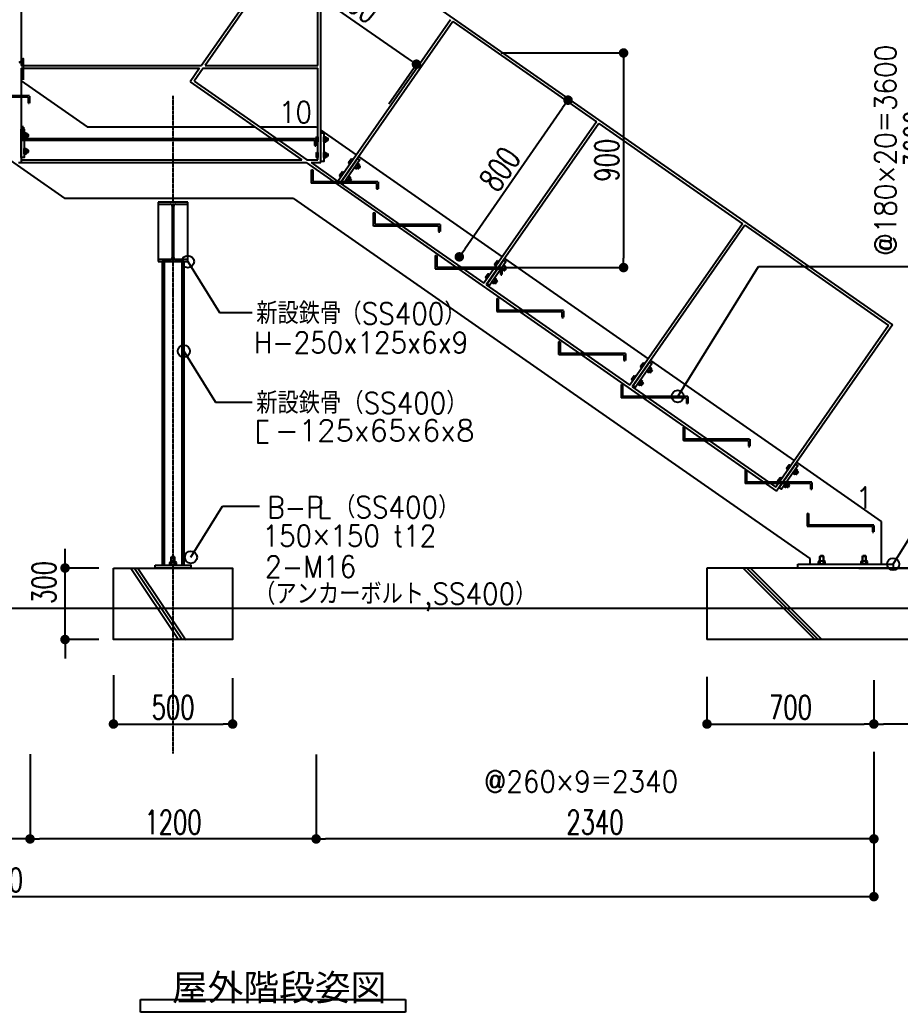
# Model space of a CAD drawing. Header units: millimetres. Extents: x 2110 to 66453, y 435 to 14260.
# Drawn here: x 7761 to 11454, y 1469 to 5631 of the extents above; entities that cross this region are included whole.
import ezdxf
from ezdxf.enums import TextEntityAlignment as Align

# ---------------------------------------------------------------- set-up
doc = ezdxf.new("R2010")
doc.units = ezdxf.units.MM
doc.header["$LTSCALE"] = 0.2
doc.header["$PDMODE"] = 1
doc.linetypes.add('CENTER', pattern=[50.8, 31.75, -6.35, 6.35, -6.35])
doc.linetypes.add('HIDDEN', pattern=[0.375, 0.25, -0.125])
doc.layers.get('Defpoints').update_dxf_attribs({"color": 40})
for name, color, linetype in [('1_文字', 3, 'Continuous'), ('20_鋼材', 2, 'Continuous'), ('20_鋼材_手すり', 2, 'Continuous'), ('92 設備記述', 3, 'Continuous'), ('_0-2_0-B', 7, 'Continuous'), ('_1-4_0-2', 7, 'Continuous'), ('A_寸法', 9, 'Continuous'), ('A_躯体', 7, 'Continuous')]:
    doc.layers.add(name, color=color, linetype=linetype)
doc.layers.add('A_通芯', color=8, linetype='Continuous', plot=False)
doc.styles.add('Dim', font='simplex.shx', dxfattribs={"width": 0.7, "bigfont": 'extfont2.shx'})
doc.styles.add('HGP_____E', font='HGRGE.TTC', dxfattribs={"bigfont": 'HGPｺﾞｼｯｸE'})
doc.styles.add('Standard-A', font='romans.shx', dxfattribs={"bigfont": 'extfont2.shx'})
doc.dimstyles.new('1-200', dxfattribs={"dimscale": 200, "dimtxt": 3, "dimasz": 1, "dimexe": 1, "dimexo": 1, "dimgap": 1, "dimtad": 1, "dimdec": 0, "dimtxsty": 'Dim', "dimblk": 'DOT', "dimcen": 2.5, "dimadec": 0, "dimazin": 0, "dimtfac": 1, "dimtdec": 0, "dimtix": 1, "dimtmove": 2, "dimatfit": 3, "dimldrblk": '引出線', "dimfxl": 1, "dimlwd": -1, "dimlwe": -1, "dimarcsym": 0})

# ---------------------------------------------------------------- blocks, each defined once
blk = doc.blocks.new('_Dot')
at = {"color": 0, "linetype": 'ByBlock', "lineweight": -2}
blk.add_line((-0.5, 0), (-1, 0), dxfattribs=at)
at = {"color": 0, "linetype": 'ByBlock', "const_width": 0.5}
blk.add_lwpolyline([(-0.25, 0, 1), (0.25, 0, 1)], format="xyb", close=True, dxfattribs=at)
blk = doc.blocks.new('*D2')
at = {"layer": 'A_寸法', "color": 0, "transparency": 16777216}
for p, q in [((11280.5, 6932.1), (11589.5, 6932.1)), ((11589.5, 6892.1), (11589.5, 3372.1)), ((11280.5, 3332.1), (11589.5, 3332.1))]:
    blk.add_line(p, q, dxfattribs=at)
at = {"layer": 'Defpoints', "color": 0, "transparency": 16777216}
for p in [(11280.5, 6932.1), (11280.5, 3332.1), (11589.5, 3332.1)]:
    blk.add_point(p, dxfattribs=at)
at = {"layer": 'A_寸法', "color": 0, "transparency": 16777216, "xscale": 40, "yscale": 40, "zscale": 40}
for p, rotation in [((11589.5, 6932.1), 90), ((11589.5, 3332.1), 270)]:
    blk.add_blockref('_Dot', p, dxfattribs=dict(at, rotation=rotation))
at = {"layer": 'A_寸法', "color": 0, "transparency": 16777216, "insert": (11519.5, 5132.1), "char_height": 100, "attachment_point": 5, "rotation": 90, "style": 'Dim'}
blk.add_mtext('3600', dxfattribs=at)
blk = doc.blocks.new('引出線')
at = {"color": 0, "linetype": 'ByBlock'}
for points in [[(0, 0), (-1.96, -0.4)], [(-1, 0), (0, 0)]]:
    blk.add_lwpolyline(points, dxfattribs=at)
blk = doc.blocks.new('*D4')
at = {"layer": 'A_寸法', "color": 0, "transparency": 16777216}
for p, q in [((7803.4, 2539.4), (7803.4, 2195.9)), ((9003.4, 2550.2), (9003.4, 2195.9)), ((8963.4, 2195.9), (7843.4, 2195.9))]:
    blk.add_line(p, q, dxfattribs=at)
at = {"layer": 'Defpoints', "color": 0, "transparency": 16777216}
for p in [(7803.4, 2539.4), (9003.4, 2550.2), (7803.4, 2195.9)]:
    blk.add_point(p, dxfattribs=at)
at = {"layer": 'A_寸法', "color": 0, "transparency": 16777216, "xscale": 40, "yscale": 40, "zscale": 40, "rotation": 180}
blk.add_blockref('_Dot', (7803.4, 2195.9), dxfattribs=at)
at = {"layer": 'A_寸法', "color": 0, "transparency": 16777216, "xscale": 40, "yscale": 40, "zscale": 40}
blk.add_blockref('_Dot', (9003.4, 2195.9), dxfattribs=at)
at = {"layer": 'A_寸法', "color": 0, "transparency": 16777216, "insert": (8403.4, 2265.9), "char_height": 100, "attachment_point": 5, "style": 'Dim'}
blk.add_mtext('1200', dxfattribs=at)
blk = doc.blocks.new('*D5')
at = {"layer": 'A_寸法', "color": 0, "transparency": 16777216}
for p, q in [((5463.2, 2550.8), (5463.2, 2195.9)), ((7803.2, 2550.8), (7803.2, 2195.9)), ((7763.2, 2195.9), (5503.2, 2195.9))]:
    blk.add_line(p, q, dxfattribs=at)
at = {"layer": 'Defpoints', "color": 0, "transparency": 16777216}
for p in [(5463.2, 2550.8), (7803.2, 2550.8), (5463.2, 2195.9)]:
    blk.add_point(p, dxfattribs=at)
at = {"layer": 'A_寸法', "color": 0, "transparency": 16777216, "xscale": 40, "yscale": 40, "zscale": 40, "rotation": 180}
blk.add_blockref('_Dot', (5463.2, 2195.9), dxfattribs=at)
at = {"layer": 'A_寸法', "color": 0, "transparency": 16777216, "xscale": 40, "yscale": 40, "zscale": 40}
blk.add_blockref('_Dot', (7803.2, 2195.9), dxfattribs=at)
at = {"layer": 'A_寸法', "color": 0, "transparency": 16777216, "insert": (6633.2, 2265.9), "char_height": 100, "attachment_point": 5, "style": 'Dim'}
blk.add_mtext('2340', dxfattribs=at)
blk = doc.blocks.new('*D6')
at = {"layer": 'A_寸法', "color": 0, "transparency": 16777216}
for p, q in [((9003.4, 2548.1), (9003.4, 2195.9)), ((11343.4, 2561.6), (11343.4, 2195.9)), ((11303.4, 2195.9), (9043.4, 2195.9))]:
    blk.add_line(p, q, dxfattribs=at)
at = {"layer": 'Defpoints', "color": 0, "transparency": 16777216}
for p in [(9003.4, 2548.1), (11343.4, 2561.6), (9003.4, 2195.9)]:
    blk.add_point(p, dxfattribs=at)
at = {"layer": 'A_寸法', "color": 0, "transparency": 16777216, "xscale": 40, "yscale": 40, "zscale": 40, "rotation": 180}
blk.add_blockref('_Dot', (9003.4, 2195.9), dxfattribs=at)
at = {"layer": 'A_寸法', "color": 0, "transparency": 16777216, "xscale": 40, "yscale": 40, "zscale": 40}
blk.add_blockref('_Dot', (11343.4, 2195.9), dxfattribs=at)
at = {"layer": 'A_寸法', "color": 0, "transparency": 16777216, "insert": (10173.4, 2265.9), "char_height": 100, "attachment_point": 5, "style": 'Dim'}
blk.add_mtext('2340', dxfattribs=at)
blk = doc.blocks.new('*D14')
at = {"layer": 'A_寸法', "color": 0, "transparency": 16777216}
blk.add_line((10037.5, 5261.3), (9626.9, 4669.9), dxfattribs=at)
at = {"layer": 'Defpoints', "color": 0, "transparency": 16777216}
for p in [(10060.3, 5294.2), (9604.1, 4637), (9604.1, 4637)]:
    blk.add_point(p, dxfattribs=at)
at = {"layer": 'A_寸法', "color": 0, "transparency": 16777216, "xscale": 40, "yscale": 40, "zscale": 40}
for p, rotation in [((10060.3, 5294.2), 55.22588887161631), ((9604.1, 4637), 235.2258888716163)]:
    blk.add_blockref('_Dot', p, dxfattribs=dict(at, rotation=rotation))
at = {"layer": 'A_寸法', "color": 0, "transparency": 16777216, "insert": (9774.7, 5005.5), "char_height": 100, "attachment_point": 5, "rotation": 55.2259, "style": 'Dim'}
blk.add_mtext('800', dxfattribs=at)
blk = doc.blocks.new('*D15')
at = {"layer": 'A_寸法', "color": 0, "transparency": 16777216}
for p, q in [((9779.6, 5492.1), (10293.2, 5492.1)), ((10293.2, 5452.1), (10293.2, 4632.1)), ((9790.4, 4592.1), (10293.2, 4592.1))]:
    blk.add_line(p, q, dxfattribs=at)
at = {"layer": 'Defpoints', "color": 0, "transparency": 16777216}
for p in [(9779.6, 5492.1), (9790.4, 4592.1), (10293.2, 4592.1)]:
    blk.add_point(p, dxfattribs=at)
at = {"layer": 'A_寸法', "color": 0, "transparency": 16777216, "xscale": 40, "yscale": 40, "zscale": 40}
for p, rotation in [((10293.2, 5492.1), 90), ((10293.2, 4592.1), 270)]:
    blk.add_blockref('_Dot', p, dxfattribs=dict(at, rotation=rotation))
at = {"layer": 'A_寸法', "color": 0, "transparency": 16777216, "insert": (10223.2, 5042.1), "char_height": 100, "attachment_point": 5, "rotation": 90, "style": 'Dim'}
blk.add_mtext('900', dxfattribs=at)
blk = doc.blocks.new('*D28')
at = {"layer": 'A_寸法', "color": 0, "transparency": 16777216}
for p, q in [((3963.2, 2321.2), (3963.2, 1953.8)), ((11343.4, 2321.2), (11343.4, 1953.8)), ((11303.4, 1953.8), (4003.2, 1953.8))]:
    blk.add_line(p, q, dxfattribs=at)
at = {"layer": 'Defpoints', "color": 0, "transparency": 16777216}
for p in [(3963.2, 2321.2), (11343.4, 2321.2), (3963.2, 1953.8)]:
    blk.add_point(p, dxfattribs=at)
at = {"layer": 'A_寸法', "color": 0, "transparency": 16777216, "xscale": 40, "yscale": 40, "zscale": 40, "rotation": 180}
blk.add_blockref('_Dot', (3963.2, 1953.8), dxfattribs=at)
at = {"layer": 'A_寸法', "color": 0, "transparency": 16777216, "xscale": 40, "yscale": 40, "zscale": 40}
blk.add_blockref('_Dot', (11343.4, 1953.8), dxfattribs=at)
at = {"layer": 'A_寸法', "color": 0, "transparency": 16777216, "insert": (7653.3, 2023.8), "char_height": 100, "attachment_point": 5, "style": 'Dim'}
blk.add_mtext('7380', dxfattribs=at)
blk = doc.blocks.new('*D42')
at = {"layer": 'A_寸法', "color": 0, "transparency": 16777216}
for p, q in [((12243.2, 2875.6), (12243.2, 2677.8)), ((11343.2, 2862), (11343.2, 2677.8)), ((12203.2, 2677.8), (11383.2, 2677.8))]:
    blk.add_line(p, q, dxfattribs=at)
at = {"layer": 'Defpoints', "color": 0, "transparency": 16777216}
for p in [(12243.2, 2875.6), (11343.2, 2862), (11343.2, 2677.8)]:
    blk.add_point(p, dxfattribs=at)
at = {"layer": 'A_寸法', "color": 0, "transparency": 16777216, "xscale": 40, "yscale": 40, "zscale": 40, "rotation": 180}
blk.add_blockref('_Dot', (11343.2, 2677.8), dxfattribs=at)
at = {"layer": 'A_寸法', "color": 0, "transparency": 16777216, "xscale": 40, "yscale": 40, "zscale": 40}
blk.add_blockref('_Dot', (12243.2, 2677.8), dxfattribs=at)
at = {"layer": 'A_寸法', "color": 0, "transparency": 16777216, "insert": (11793.2, 2747.8), "char_height": 100, "attachment_point": 5, "style": 'Dim'}
blk.add_mtext('900', dxfattribs=at)
blk = doc.blocks.new('*D44')
at = {"layer": 'A_寸法', "color": 0, "transparency": 16777216}
for p, q in [((10643.2, 2875.6), (10643.2, 2677.8)), ((11343.2, 2862), (11343.2, 2677.8)), ((10683.2, 2677.8), (11303.2, 2677.8))]:
    blk.add_line(p, q, dxfattribs=at)
at = {"layer": 'Defpoints', "color": 0, "transparency": 16777216}
for p in [(10643.2, 2875.6), (11343.2, 2862), (11343.2, 2677.8)]:
    blk.add_point(p, dxfattribs=at)
at = {"layer": 'A_寸法', "color": 0, "transparency": 16777216, "xscale": 40, "yscale": 40, "zscale": 40, "rotation": 180}
blk.add_blockref('_Dot', (10643.2, 2677.8), dxfattribs=at)
at = {"layer": 'A_寸法', "color": 0, "transparency": 16777216, "xscale": 40, "yscale": 40, "zscale": 40}
blk.add_blockref('_Dot', (11343.2, 2677.8), dxfattribs=at)
at = {"layer": 'A_寸法', "color": 0, "transparency": 16777216, "insert": (10993.2, 2747.8), "char_height": 100, "attachment_point": 5, "style": 'Dim'}
blk.add_mtext('700', dxfattribs=at)
blk = doc.blocks.new('*D45')
at = {"layer": 'A_寸法', "color": 0, "transparency": 16777216}
for p, q in [((8733.9, 5678), (8849.3, 5844.2)), ((9391.4, 5467.8), (8882.2, 5821.4)), ((9308.9, 5278.8), (9424.3, 5445))]:
    blk.add_line(p, q, dxfattribs=at)
at = {"layer": 'Defpoints', "color": 0, "transparency": 16777216}
for p in [(8849.3, 5844.2), (8733.9, 5678), (9308.9, 5278.8)]:
    blk.add_point(p, dxfattribs=at)
at = {"layer": 'A_寸法', "color": 0, "transparency": 16777216, "xscale": 40, "yscale": 40, "zscale": 40}
for p, rotation in [((8849.3, 5844.2), 145.2258888716171), ((9424.3, 5445), 325.2258888716171)]:
    blk.add_blockref('_Dot', p, dxfattribs=dict(at, rotation=rotation))
at = {"layer": 'A_寸法', "color": 0, "transparency": 16777216, "insert": (9176.7, 5702.1), "char_height": 100, "attachment_point": 5, "rotation": 325.2259, "style": 'Dim'}
blk.add_mtext('700', dxfattribs=at)
blk = doc.blocks.new('*D49')
at = {"layer": 'A_寸法', "color": 0, "transparency": 16777216}
for p, q in [((8153.2, 2883.3), (8153.2, 2677.8)), ((8653.2, 2869.7), (8653.2, 2677.8)), ((8193.2, 2677.8), (8613.2, 2677.8))]:
    blk.add_line(p, q, dxfattribs=at)
at = {"layer": 'Defpoints', "color": 0, "transparency": 16777216}
for p in [(8153.2, 2883.3), (8653.2, 2869.7), (8653.2, 2677.8)]:
    blk.add_point(p, dxfattribs=at)
at = {"layer": 'A_寸法', "color": 0, "transparency": 16777216, "xscale": 40, "yscale": 40, "zscale": 40, "rotation": 180}
blk.add_blockref('_Dot', (8153.2, 2677.8), dxfattribs=at)
at = {"layer": 'A_寸法', "color": 0, "transparency": 16777216, "xscale": 40, "yscale": 40, "zscale": 40}
blk.add_blockref('_Dot', (8653.2, 2677.8), dxfattribs=at)
at = {"layer": 'A_寸法', "color": 0, "transparency": 16777216, "insert": (8403.2, 2747.8), "char_height": 100, "attachment_point": 5, "style": 'Dim'}
blk.add_mtext('500', dxfattribs=at)
blk = doc.blocks.new('*D50')
at = {"layer": 'A_寸法', "color": 0, "transparency": 16777216}
for p, q in [((7950.1, 3372.1), (7950.1, 3412.1)), ((8091.6, 3332.1), (7950.1, 3332.1)), ((7950.1, 3032.1), (7950.1, 3332.1)), ((8091.6, 3032.1), (7950.1, 3032.1)), ((7950.1, 2992.1), (7950.1, 2952.1))]:
    blk.add_line(p, q, dxfattribs=at)
at = {"layer": 'Defpoints', "color": 0, "transparency": 16777216}
for p in [(7950.1, 3332.1), (8091.6, 3332.1), (8091.6, 3032.1)]:
    blk.add_point(p, dxfattribs=at)
at = {"layer": 'A_寸法', "color": 0, "transparency": 16777216, "xscale": 40, "yscale": 40, "zscale": 40}
for p, rotation in [((7950.1, 3332.1), 270), ((7950.1, 3032.1), 90)]:
    blk.add_blockref('_Dot', p, dxfattribs=dict(at, rotation=rotation))
at = {"layer": 'A_寸法', "color": 0, "transparency": 16777216, "insert": (7861.6, 3271.9), "char_height": 100, "attachment_point": 5, "rotation": 90, "style": 'Dim'}
blk.add_mtext('300', dxfattribs=at)

msp = doc.modelspace()

# ---------------------------------------------------------------- linework, layer by layer
at = {"layer": '1_文字'}
for p, q in [((8465.7, 4617.1), (8598.6, 4403.5)), ((10520.2, 4052.1), (10858.9, 4596.5)), ((10858.9, 4596.5), (12152.9, 4596.5)), ((8598.6, 4403.5), (8735.3, 4403.5)), ((8448.2, 4241.2), (8581.1, 4027.6)), ((11424.2, 3348.1), (11954.4, 4200.3)), ((8581.1, 4027.6), (8735.3, 4027.6)), ((8478.4, 3377.2), (8611.3, 3590.8)), ((8611.3, 3590.8), (8765.5, 3590.8))]:
    msp.add_line(p, q, dxfattribs=at)
at = {"layer": '1_文字', "linetype": 'Continuous'}
for p, q in [((8266.7, 1522.7), (9377.8, 1522.7)), ((8266.7, 1469.5), (8266.7, 1522.7)), ((8266.7, 1522.7), (9377.8, 1522.7)), ((8266.7, 1469.5), (8266.7, 1522.7)), ((9377.8, 1522.7), (9377.8, 1469.5)), ((9377.8, 1522.7), (9377.8, 1469.5)), ((9377.8, 1469.5), (8266.7, 1469.5)), ((9377.8, 1469.5), (8266.7, 1469.5))]:
    msp.add_line(p, q, dxfattribs=at)
at = {"layer": '1_文字'}
msp.add_lwpolyline([(8801.7, 3949.5), (8758.8, 3949.5), (8758.8, 3856.6), (8801.7, 3856.6)], dxfattribs=at)
for centre in [(8465.7, 4617.1), (8448.2, 4241.2), (10520.2, 4052.1), (8478.4, 3377.2), (11424.2, 3348.1)]:
    msp.add_circle(centre, 25.5, dxfattribs=at)
at = {"layer": '20_鋼材'}
for p, q in [((9023.2, 5032.1), (9023.2, 6010.5)), ((7766.5, 5824.1), (7766.5, 5440.1)), ((9011.2, 5440.1), (9011.2, 5824.1)), ((7766.5, 5428.1), (7766.5, 5032.1)), ((9011.2, 5044.1), (9011.2, 5428.1)), ((7778.5, 5135), (7778.5, 5157)), ((7778.5, 5157), (7787.4, 5157)), ((7778.5, 5151.5), (7787.4, 5151.5)), ((7778.5, 5140.5), (7787.4, 5140.5)), ((7778.5, 5135), (7787.4, 5135)), ((7787.4, 5157), (7788.5, 5155)), ((7787.4, 5135), (7788.5, 5137)), ((7788.5, 5137), (7788.5, 5155)), ((7788.5, 5152), (7794, 5152)), ((7788.5, 5151), (7795, 5151)), ((7788.5, 5141), (7795, 5141)), ((7788.5, 5140), (7794, 5140)), ((7794, 5152), (7794, 5140)), ((7794, 5152), (7796, 5150)), ((7794, 5140), (7796, 5142)), ((7796, 5150), (7796, 5142)), ((9003.2, 5139.1), (9004.4, 5141)), ((9003.2, 5139.1), (9003.2, 5121.1)), ((9003.2, 5121.1), (9004.4, 5119.1)), ((9004.4, 5141), (9011.2, 5141)), ((9004.4, 5135.6), (9011.2, 5135.6)), ((9004.4, 5124.6), (9011.2, 5124.6)), ((9004.4, 5119.1), (9011.2, 5119.1)), ((9011.2, 5141), (9011.2, 5119.1)), ((9035.2, 5119.1), (9035.2, 5141)), ((9035.2, 5141), (9044.1, 5141)), ((9035.2, 5135.6), (9044.1, 5135.6)), ((9035.2, 5124.6), (9044.1, 5124.6)), ((9035.2, 5119.1), (9044.1, 5119.1)), ((9044.1, 5141), (9045.2, 5139.1)), ((9044.1, 5119.1), (9045.2, 5121.1)), ((9045.2, 5121.1), (9045.2, 5139.1)), ((9045.2, 5136.1), (9050.7, 5136.1)), ((9045.2, 5135.1), (9051.7, 5135.1)), ((9045.2, 5125.1), (9051.7, 5125.1)), ((9045.2, 5124.1), (9050.7, 5124.1)), ((9050.7, 5136.1), (9050.7, 5124.1)), ((9050.7, 5136.1), (9052.7, 5134.1)), ((9050.7, 5124.1), (9052.7, 5126.1)), ((9052.7, 5134.1), (9052.7, 5126.1)), ((7778.5, 5069.2), (7778.5, 5091.2)), ((7778.5, 5091.2), (7787.4, 5091.2)), ((7778.5, 5085.7), (7787.4, 5085.7)), ((7787.4, 5091.2), (7788.5, 5089.2)), ((7788.5, 5071.2), (7788.5, 5089.2)), ((7788.5, 5086.2), (7794, 5086.2)), ((7788.5, 5085.2), (7795, 5085.2)), ((7794, 5086.2), (7794, 5074.2)), ((7794, 5086.2), (7796, 5084.2)), ((7796, 5084.2), (7796, 5076.2)), ((7778.5, 5074.7), (7787.4, 5074.7)), ((7778.5, 5069.2), (7787.4, 5069.2)), ((7787.4, 5069.2), (7788.5, 5071.2)), ((7788.5, 5075.2), (7795, 5075.2)), ((7788.5, 5074.2), (7794, 5074.2)), ((7794, 5074.2), (7796, 5076.2)), ((9003.2, 5073.3), (9004.4, 5075.2)), ((9003.2, 5073.3), (9003.2, 5055.3)), ((9003.2, 5055.3), (9004.4, 5053.3)), ((9004.4, 5075.2), (9011.2, 5075.2)), ((9004.4, 5069.8), (9011.2, 5069.8)), ((9004.4, 5058.8), (9011.2, 5058.8)), ((9004.4, 5053.3), (9011.2, 5053.3)), ((9011.2, 5075.2), (9011.2, 5053.3)), ((9035.2, 5053.3), (9035.2, 5075.2)), ((9035.2, 5075.2), (9044.1, 5075.2)), ((9035.2, 5069.8), (9044.1, 5069.8)), ((9035.2, 5058.8), (9044.1, 5058.8)), ((9035.2, 5053.3), (9044.1, 5053.3)), ((9044.1, 5075.2), (9045.2, 5073.3)), ((9044.1, 5053.3), (9045.2, 5055.3)), ((9045.2, 5055.3), (9045.2, 5073.3)), ((9045.2, 5070.3), (9050.7, 5070.3)), ((9045.2, 5069.3), (9051.7, 5069.3)), ((9045.2, 5059.3), (9051.7, 5059.3)), ((9045.2, 5058.3), (9050.7, 5058.3)), ((9050.7, 5070.3), (9050.7, 5058.3)), ((9050.7, 5070.3), (9052.7, 5068.3)), ((9050.7, 5058.3), (9052.7, 5060.3)), ((9052.7, 5068.3), (9052.7, 5060.3)), ((9149.8, 5046.8), (9139.5, 5032)), ((9157.5, 5043.8), (9144.9, 5025.8)), ((9148.7, 5043.3), (9154.3, 5039.3)), ((9149.8, 5046.8), (9151.8, 5047.8)), ((9151.8, 5047.8), (9157.5, 5043.8)), ((9139.5, 5032), (9139.3, 5029.8)), ((9139.3, 5029.8), (9144.9, 5025.8)), ((9142.4, 5034.3), (9148.1, 5030.3)), ((9164.6, 5012.1), (9177.2, 5030.1)), ((9164.6, 5012.1), (9171.9, 5007)), ((9167.7, 5016.6), (9175, 5011.5)), ((9171.9, 5007), (9173.9, 5008)), ((9173.9, 5008), (9184.2, 5022.8)), ((9174, 5025.6), (9181.3, 5020.5)), ((9175.6, 5010.5), (9180.1, 5007.3)), ((9176.2, 5011.3), (9181.5, 5007.6)), ((9177.2, 5030.1), (9184.4, 5025)), ((9187, 5017.2), (9180.1, 5007.3)), ((9180.1, 5007.3), (9182.9, 5007.8)), ((9181.9, 5019.5), (9187.3, 5015.8)), ((9182.5, 5020.3), (9187, 5017.2)), ((9187.5, 5014.4), (9182.9, 5007.8)), ((9184.4, 5025), (9184.2, 5022.8)), ((9187, 5017.2), (9187.5, 5014.4)), ((9101.8, 4978.1), (9101.6, 4975.8)), ((9101.6, 4975.8), (9107.3, 4971.9)), ((9112.1, 4992.8), (9101.8, 4978.1)), ((9104.8, 4980.3), (9110.4, 4976.4)), ((9119.8, 4989.9), (9107.3, 4971.9)), ((9111.1, 4989.3), (9116.7, 4985.4)), ((9112.1, 4992.8), (9114.2, 4993.8)), ((9114.2, 4993.8), (9119.8, 4989.9)), ((9126.9, 4958.1), (9139.5, 4976.1)), ((9126.9, 4958.1), (9134.2, 4953.1)), ((9130.1, 4962.6), (9137.4, 4957.6)), ((9134.2, 4953.1), (9136.3, 4954)), ((9136.3, 4954), (9146.6, 4968.8)), ((9136.4, 4971.6), (9143.6, 4966.6)), ((9138, 4956.5), (9142.5, 4953.4)), ((9138.6, 4957.3), (9143.9, 4953.6)), ((9139.5, 4976.1), (9146.8, 4971.1)), ((9149.4, 4963.2), (9142.5, 4953.4)), ((9142.5, 4953.4), (9145.3, 4953.9)), ((9144.3, 4965.5), (9149.6, 4961.8)), ((9144.9, 4966.3), (9149.4, 4963.2)), ((9149.8, 4960.4), (9145.3, 4953.9)), ((9146.8, 4971.1), (9146.6, 4968.8)), ((9149.4, 4963.2), (9149.8, 4960.4)), ((9762.4, 4619.4), (9752.1, 4604.6)), ((9762.4, 4619.4), (9764.5, 4620.3)), ((9764.5, 4620.3), (9770.1, 4616.4)), ((9752.1, 4604.6), (9751.9, 4602.3)), ((9751.9, 4602.3), (9757.5, 4598.4)), ((9755.1, 4606.8), (9760.7, 4602.9)), ((9770.1, 4616.4), (9757.5, 4598.4)), ((9761.3, 4615.8), (9767, 4611.9)), ((9777.2, 4584.7), (9789.8, 4602.7)), ((9777.2, 4584.7), (9784.5, 4579.6)), ((9780.4, 4589.2), (9787.6, 4584.1)), ((9784.5, 4579.6), (9786.6, 4580.6)), ((9786.6, 4598.2), (9793.9, 4593.1)), ((9786.6, 4580.6), (9796.9, 4595.3)), ((9788.3, 4583), (9792.8, 4579.9)), ((9788.8, 4583.9), (9794.2, 4580.1)), ((9789.8, 4602.7), (9797.1, 4597.6)), ((9799.6, 4589.7), (9792.8, 4579.9)), ((9792.8, 4579.9), (9795.6, 4580.4)), ((9794.6, 4592.1), (9799.9, 4588.3)), ((9795.1, 4592.9), (9799.6, 4589.7)), ((9800.1, 4587), (9795.6, 4580.4)), ((9797.1, 4597.6), (9796.9, 4595.3)), ((9799.6, 4589.7), (9800.1, 4587)), ((9714.5, 4550.6), (9714.3, 4548.4)), ((9714.3, 4548.4), (9719.9, 4544.4)), ((9724.8, 4565.4), (9714.5, 4550.6)), ((9717.4, 4552.9), (9723, 4548.9)), ((9732.4, 4562.4), (9719.9, 4544.4)), ((9723.7, 4561.9), (9729.3, 4557.9)), ((9724.8, 4565.4), (9726.8, 4566.4)), ((9726.8, 4566.4), (9732.4, 4562.4)), ((9739.6, 4530.7), (9752.1, 4548.7)), ((9748.9, 4526.6), (9759.2, 4541.4)), ((9749, 4544.2), (9756.3, 4539.1)), ((9752.1, 4548.7), (9759.4, 4543.6)), ((9756.9, 4538.1), (9762.2, 4534.4)), ((9757.5, 4538.9), (9762, 4535.8)), ((9759.4, 4543.6), (9759.2, 4541.4)), ((9739.6, 4530.7), (9746.8, 4525.6)), ((9742.7, 4535.2), (9750, 4530.1)), ((9746.8, 4525.6), (9748.9, 4526.6)), ((9750.6, 4529.1), (9755.1, 4525.9)), ((9751.2, 4529.9), (9756.5, 4526.2)), ((9762, 4535.8), (9755.1, 4525.9)), ((9755.1, 4525.9), (9757.9, 4526.4)), ((9762.5, 4533), (9757.9, 4526.4)), ((9762, 4535.8), (9762.5, 4533)), ((10364.7, 4177.2), (10364.5, 4174.9)), ((10364.5, 4174.9), (10370.2, 4171)), ((10375, 4191.9), (10364.7, 4177.2)), ((10367.7, 4179.4), (10373.3, 4175.5)), ((10382.7, 4189), (10370.2, 4171)), ((10374, 4188.4), (10379.6, 4184.5)), ((10375, 4191.9), (10377.1, 4192.9)), ((10377.1, 4192.9), (10382.7, 4189)), ((10389.9, 4157.2), (10402.4, 4175.2)), ((10393, 4161.7), (10400.3, 4156.7)), ((10399.2, 4153.1), (10409.5, 4167.9)), ((10399.3, 4170.7), (10406.5, 4165.7)), ((10402.4, 4175.2), (10409.7, 4170.2)), ((10412.3, 4162.3), (10405.4, 4152.5)), ((10407.2, 4164.6), (10412.5, 4160.9)), ((10407.8, 4165.4), (10412.3, 4162.3)), ((10409.7, 4170.2), (10409.5, 4167.9)), ((10412.3, 4162.3), (10412.8, 4159.5)), ((10327.1, 4123.2), (10326.9, 4120.9)), ((10326.9, 4120.9), (10332.5, 4117)), ((10337.4, 4138), (10327.1, 4123.2)), ((10330, 4125.4), (10335.7, 4121.5)), ((10345.1, 4135), (10332.5, 4117)), ((10336.3, 4134.4), (10341.9, 4130.5)), ((10337.4, 4138), (10339.4, 4138.9)), ((10339.4, 4138.9), (10345.1, 4135)), ((10352.2, 4103.3), (10364.8, 4121.3)), ((10364.8, 4121.3), (10372, 4116.2)), ((10389.9, 4157.2), (10397.1, 4152.2)), ((10397.1, 4152.2), (10399.2, 4153.1)), ((10400.9, 4155.6), (10405.4, 4152.5)), ((10401.5, 4156.4), (10406.8, 4152.7)), ((10405.4, 4152.5), (10408.2, 4153)), ((10412.8, 4159.5), (10408.2, 4153)), ((10352.2, 4103.3), (10359.5, 4098.2)), ((10355.3, 4107.8), (10362.6, 4102.7)), ((10359.5, 4098.2), (10361.5, 4099.2)), ((10361.5, 4099.2), (10371.8, 4113.9)), ((10361.6, 4116.8), (10368.9, 4111.7)), ((10363.2, 4101.6), (10367.7, 4098.5)), ((10363.8, 4102.5), (10369.1, 4098.7)), ((10374.6, 4108.3), (10367.7, 4098.5)), ((10367.7, 4098.5), (10370.5, 4099)), ((10369.5, 4110.7), (10374.9, 4106.9)), ((10370.1, 4111.5), (10374.6, 4108.3)), ((10375.1, 4105.6), (10370.5, 4099)), ((10372, 4116.2), (10371.8, 4113.9)), ((10374.6, 4108.3), (10375.1, 4105.6)), ((10977.4, 3749.7), (10977.2, 3747.5)), ((10977.2, 3747.5), (10982.8, 3743.5)), ((10987.7, 3764.5), (10977.4, 3749.7)), ((10980.3, 3752), (10985.9, 3748)), ((10995.4, 3761.5), (10982.8, 3743.5)), ((10986.6, 3761), (10992.2, 3757)), ((10987.7, 3764.5), (10989.7, 3765.5)), ((10989.7, 3765.5), (10995.4, 3761.5)), ((11002.5, 3729.8), (11015, 3747.8)), ((11015, 3747.8), (11022.3, 3742.7)), ((10950, 3710.5), (10939.7, 3695.8)), ((10957.7, 3707.6), (10945.1, 3689.6)), ((10948.9, 3707), (10954.6, 3703.1)), ((10950, 3710.5), (10952.1, 3711.5)), ((10952.1, 3711.5), (10957.7, 3707.6)), ((11002.5, 3729.8), (11009.8, 3724.7)), ((11005.6, 3734.3), (11012.9, 3729.2)), ((11009.8, 3724.7), (11011.8, 3725.7)), ((11011.8, 3725.7), (11022.1, 3740.5)), ((11011.9, 3743.3), (11019.2, 3738.2)), ((11013.5, 3728.2), (11018, 3725)), ((11014.1, 3729), (11019.4, 3725.3)), ((11024.9, 3734.9), (11018, 3725)), ((11018, 3725), (11020.8, 3725.5)), ((11019.8, 3737.2), (11025.1, 3733.5)), ((11020.4, 3738), (11024.9, 3734.9)), ((11025.4, 3732.1), (11020.8, 3725.5)), ((11022.3, 3742.7), (11022.1, 3740.5)), ((11024.9, 3734.9), (11025.4, 3732.1)), ((10939.7, 3695.8), (10939.5, 3693.5)), ((10939.5, 3693.5), (10945.1, 3689.6)), ((10942.7, 3698), (10948.3, 3694.1)), ((10964.8, 3675.8), (10977.4, 3693.8)), ((10964.8, 3675.8), (10972.1, 3670.8)), ((10968, 3680.3), (10975.2, 3675.3)), ((10972.1, 3670.8), (10974.2, 3671.7)), ((10974.2, 3689.3), (10981.5, 3684.3)), ((10974.2, 3671.7), (10984.5, 3686.5)), ((10975.9, 3674.2), (10980.4, 3671.1)), ((10976.4, 3675), (10981.8, 3671.3)), ((10977.4, 3693.8), (10984.6, 3688.8)), ((10987.2, 3680.9), (10980.4, 3671.1)), ((10980.4, 3671.1), (10983.1, 3671.6)), ((10982.2, 3683.2), (10987.5, 3679.5)), ((10982.7, 3684), (10987.2, 3680.9)), ((10987.7, 3678.1), (10983.1, 3671.6)), ((10984.6, 3688.8), (10984.5, 3686.5)), ((10987.2, 3680.9), (10987.7, 3678.1)), ((8395.2, 3376.5), (8397.2, 3378.5)), ((8411.2, 3376.5), (8395.2, 3376.5)), ((8395.2, 3357.1), (8395.2, 3376.5)), ((8396.4, 3357.1), (8396.4, 3377.7)), ((8409.2, 3378.5), (8397.2, 3378.5)), ((8411.2, 3376.5), (8409.2, 3378.5)), ((8410, 3357.1), (8410, 3377.7)), ((8411.2, 3357.1), (8411.2, 3376.5)), ((11117.2, 3380.5), (11119.2, 3382.5)), ((11133.2, 3380.5), (11117.2, 3380.5)), ((11117.2, 3361.1), (11117.2, 3380.5)), ((11118.4, 3361.1), (11118.4, 3381.7)), ((11131.2, 3382.5), (11119.2, 3382.5)), ((11133.2, 3380.5), (11131.2, 3382.5)), ((11132, 3361.1), (11132, 3381.7)), ((11133.2, 3361.1), (11133.2, 3380.5)), ((11295.3, 3380.5), (11297.3, 3382.5)), ((11311.3, 3380.5), (11295.3, 3380.5)), ((11295.3, 3361.1), (11295.3, 3380.5)), ((11296.5, 3361.1), (11296.5, 3381.7)), ((11309.3, 3382.5), (11297.3, 3382.5)), ((11311.3, 3380.5), (11309.3, 3382.5)), ((11310.1, 3361.1), (11310.1, 3381.7)), ((11311.3, 3361.1), (11311.3, 3380.5)), ((8389.4, 3355.7), (8391.7, 3357.1)), ((8389.4, 3344.1), (8389.4, 3355.7)), ((8417.1, 3344.1), (8389.4, 3344.1)), ((8414.7, 3357.1), (8391.7, 3357.1)), ((8396.3, 3344.1), (8396.3, 3355.7)), ((8410.1, 3344.1), (8410.1, 3355.7)), ((8417.1, 3355.7), (8414.7, 3357.1)), ((8417.1, 3344.1), (8417.1, 3355.7)), ((11111.3, 3359.7), (11113.7, 3361.1)), ((11111.3, 3348.1), (11111.3, 3359.7)), ((11139, 3348.1), (11111.3, 3348.1)), ((11136.7, 3361.1), (11113.7, 3361.1)), ((11118.3, 3348.1), (11118.3, 3359.7)), ((11132.1, 3348.1), (11132.1, 3359.7)), ((11139, 3359.7), (11136.7, 3361.1)), ((11139, 3348.1), (11139, 3359.7)), ((11289.4, 3359.7), (11291.8, 3361.1)), ((11289.4, 3348.1), (11289.4, 3359.7)), ((11317.1, 3348.1), (11289.4, 3348.1)), ((11314.8, 3361.1), (11291.8, 3361.1)), ((11296.3, 3348.1), (11296.3, 3359.7)), ((11310.2, 3348.1), (11310.2, 3359.7)), ((11317.1, 3359.7), (11314.8, 3361.1)), ((11317.1, 3348.1), (11317.1, 3359.7))]:
    msp.add_line(p, q, dxfattribs=at)
at = {"layer": '20_鋼材', "color": 8, "linetype": 'HIDDEN', "ltscale": 3}
for p, q in [((7794.9, 5306.1), (7520.9, 5306.1)), ((7800.9, 5312.1), (7526.9, 5312.1)), ((7794.9, 5306.1), (7794.9, 5282.1)), ((7800.9, 5312.1), (7800.9, 5282.1)), ((7794.9, 5282.1), (7800.9, 5282.1)), ((7776.2, 5182.1), (7770.2, 5182.1)), ((7770.2, 5182.1), (7770.2, 5126.1)), ((7776.2, 5182.1), (7776.2, 5132.1)), ((7770.2, 5126.1), (8997.2, 5126.1)), ((9003.2, 5132.1), (7776.2, 5132.1)), ((8997.2, 5126.1), (8997.2, 5102.1)), ((9003.2, 5102.1), (9003.2, 5132.1)), ((8997.2, 5102.1), (9003.2, 5102.1)), ((8983.2, 5002.1), (8989.2, 5002.1)), ((8983.2, 5002.1), (8983.2, 4946.1)), ((8989.2, 5002.1), (8989.2, 4952.1)), ((9257.2, 4946.1), (8983.2, 4946.1)), ((9263.2, 4952.1), (8989.2, 4952.1)), ((9257.2, 4946.1), (9257.2, 4922.1)), ((9257.2, 4922.1), (9263.2, 4922.1)), ((9263.2, 4952.1), (9263.2, 4922.1)), ((9243.2, 4822.1), (9249.2, 4822.1)), ((9243.2, 4822.1), (9243.2, 4766.1)), ((9249.2, 4822.1), (9249.2, 4772.1)), ((9517.2, 4766.1), (9243.2, 4766.1)), ((9523.2, 4772.1), (9249.2, 4772.1)), ((9517.2, 4766.1), (9517.2, 4742.1)), ((9523.2, 4772.1), (9523.2, 4742.1)), ((9517.2, 4742.1), (9523.2, 4742.1)), ((9503.2, 4642.1), (9509.2, 4642.1)), ((9503.2, 4642.1), (9503.2, 4586.1)), ((9509.2, 4642.1), (9509.2, 4592.1)), ((9777.2, 4586.1), (9503.2, 4586.1)), ((9783.2, 4592.1), (9509.2, 4592.1)), ((9777.2, 4586.1), (9777.2, 4562.1)), ((9783.2, 4592.1), (9783.2, 4562.1)), ((9777.2, 4562.1), (9783.2, 4562.1)), ((9760.9, 4462.1), (9766.9, 4462.1)), ((9760.9, 4462.1), (9760.9, 4406.1)), ((9766.9, 4462.1), (9766.9, 4412.1)), ((10040.9, 4412.1), (9766.9, 4412.1)), ((10040.9, 4412.1), (10040.9, 4382.1)), ((10034.9, 4406.1), (9760.9, 4406.1)), ((10034.9, 4406.1), (10034.9, 4382.1)), ((10034.9, 4382.1), (10040.9, 4382.1)), ((10020.9, 4282.1), (10026.9, 4282.1)), ((10020.9, 4282.1), (10020.9, 4226.1)), ((10026.9, 4282.1), (10026.9, 4232.1)), ((10294.9, 4226.1), (10020.9, 4226.1)), ((10300.9, 4232.1), (10026.9, 4232.1)), ((10294.9, 4226.1), (10294.9, 4202.1)), ((10300.9, 4232.1), (10300.9, 4202.1)), ((10294.9, 4202.1), (10300.9, 4202.1)), ((10283.2, 4102.1), (10289.2, 4102.1)), ((10283.2, 4102.1), (10283.2, 4046.1)), ((10289.2, 4102.1), (10289.2, 4052.1)), ((10557.2, 4046.1), (10283.2, 4046.1)), ((10563.2, 4052.1), (10289.2, 4052.1)), ((10557.2, 4046.1), (10557.2, 4022.1)), ((10563.2, 4052.1), (10563.2, 4022.1)), ((10557.2, 4022.1), (10563.2, 4022.1)), ((10543.2, 3922.1), (10549.2, 3922.1)), ((10543.2, 3922.1), (10543.2, 3866.1)), ((10549.2, 3922.1), (10549.2, 3872.1)), ((10823.2, 3872.1), (10549.2, 3872.1)), ((10823.2, 3872.1), (10823.2, 3842.1)), ((10817.2, 3866.1), (10543.2, 3866.1)), ((10817.2, 3866.1), (10817.2, 3842.1)), ((10817.2, 3842.1), (10823.2, 3842.1)), ((10803.2, 3742.1), (10809.2, 3742.1)), ((10803.2, 3742.1), (10803.2, 3686.1)), ((10809.2, 3742.1), (10809.2, 3692.1)), ((11077.2, 3686.1), (10803.2, 3686.1)), ((11083.2, 3692.1), (10809.2, 3692.1)), ((11077.2, 3686.1), (11077.2, 3662.1)), ((11083.2, 3692.1), (11083.2, 3662.1)), ((11077.2, 3662.1), (11083.2, 3662.1)), ((11063.2, 3562.1), (11069.2, 3562.1)), ((11063.2, 3562.1), (11063.2, 3506.1)), ((11069.2, 3562.1), (11069.2, 3512.1)), ((11337.2, 3506.1), (11063.2, 3506.1)), ((11343.2, 3512.1), (11069.2, 3512.1)), ((11337.2, 3506.1), (11337.2, 3482.1)), ((11343.2, 3512.1), (11343.2, 3482.1)), ((11337.2, 3482.1), (11343.2, 3482.1))]:
    msp.add_line(p, q, dxfattribs=at)
at = {"layer": '20_鋼材', "linetype": 'Continuous'}
for p, q in [((8465.7, 4867.1), (8340.7, 4867.1)), ((8340.7, 4867.1), (8340.7, 4858.1)), ((8340.7, 4858.1), (8392.2, 4858.1)), ((8340.7, 4858.1), (8340.7, 4626.1)), ((8400.2, 4850.1), (8400.2, 4634.1)), ((8406.2, 4634.1), (8406.2, 4850.1)), ((8414.2, 4858.1), (8465.7, 4858.1)), ((8465.7, 4858.1), (8465.7, 4867.1)), ((8465.7, 4626.1), (8465.7, 4858.1)), ((8392.2, 4626.1), (8340.7, 4626.1)), ((8340.7, 4626.1), (8340.7, 4617.1)), ((8465.7, 4626.1), (8414.2, 4626.1)), ((8465.7, 4617.1), (8465.7, 4626.1)), ((8340.7, 4617.1), (8465.7, 4617.1))]:
    msp.add_line(p, q, dxfattribs=at)
at = {"layer": '20_鋼材'}
for points in [[(7766.5, 5173.1), (7778.5, 5173.1), (7778.5, 5053.1), (7766.5, 5053.1)], [(9023.2, 5157.2), (9035.2, 5157.2), (9035.2, 5037.2), (9023.2, 5037.2)], [(9176.5, 5050.2), (9186.4, 5043.3), (9117.7, 4944.9), (9107.9, 4951.8)], [(9789.2, 4622.8), (9799, 4615.9), (9730.3, 4517.5), (9720.5, 4524.4)], [(10401.8, 4195.3), (10411.6, 4188.5), (10343, 4090.1), (10333.1, 4096.9)], [(11014.4, 3767.9), (11024.3, 3761), (10955.6, 3662.6), (10945.8, 3669.5)], [(8328.2, 3344.1), (8478.2, 3344.1), (8478.2, 3332.1), (8328.2, 3332.1)]]:
    msp.add_lwpolyline(points, close=True, dxfattribs=at)
for centre, radius, start, end in [((7783.4, 5154.2), 4.86, 325.6159, 34.3841), ((7770.1, 5146), 18.2, 342.4121, 17.5879), ((7783.4, 5137.8), 4.86, 325.6159, 34.3841), ((9008.4, 5138.3), 4.86, 145.6158, 214.3842), ((9021.7, 5130.1), 18.2, 162.412, 197.588), ((9008.4, 5121.8), 4.86, 145.6158, 214.3842), ((9040.1, 5138.3), 4.86, 325.6159, 34.3841), ((9026.8, 5130.1), 18.2, 342.4121, 17.5879), ((9040.1, 5121.8), 4.86, 325.6159, 34.3841), ((7783.4, 5088.4), 4.86, 325.6159, 34.3841), ((7770.1, 5080.2), 18.2, 342.4121, 17.5879), ((7783.4, 5072), 4.86, 325.6159, 34.3841), ((9008.4, 5072.5), 4.86, 145.6158, 214.3842), ((9021.7, 5064.3), 18.2, 162.412, 197.588), ((9008.4, 5056), 4.86, 145.6158, 214.3842), ((9040.1, 5072.5), 4.86, 325.6159, 34.3841), ((9026.8, 5064.3), 18.2, 342.4121, 17.5879), ((9040.1, 5056), 4.86, 325.6159, 34.3841), ((9159.8, 5028.9), 18.2, 127.5084, 162.6843), ((9153.6, 5043.2), 4.86, 110.7121, 179.4806), ((9144.1, 5029.7), 4.86, 110.7121, 179.4806), ((9170.2, 5011.6), 4.86, 290.7122, 359.4805), ((9164, 5025.9), 18.2, 307.5084, 342.6842), ((9179.6, 5025.1), 4.86, 290.7122, 359.4805), ((9106.5, 4975.8), 4.86, 110.7121, 179.4806), ((9122.1, 4974.9), 18.2, 127.5084, 162.6843), ((9115.9, 4989.3), 4.86, 110.7121, 179.4806), ((9132.5, 4957.6), 4.86, 290.7122, 359.4805), ((9126.3, 4972), 18.2, 307.5084, 342.6842), ((9141.9, 4971.1), 4.86, 290.7122, 359.4805), ((9766.2, 4615.8), 4.86, 110.7121, 179.4806), ((9756.8, 4602.3), 4.86, 110.7121, 179.4806), ((9772.4, 4601.4), 18.2, 127.5084, 162.6843), ((9782.8, 4584.2), 4.86, 290.7122, 359.4805), ((9776.6, 4598.5), 18.2, 307.5084, 342.6842), ((9792.2, 4597.6), 4.86, 290.7122, 359.4805), ((9719.1, 4548.3), 4.86, 110.7121, 179.4806), ((9734.7, 4547.5), 18.2, 127.5084, 162.6843), ((9728.5, 4561.8), 4.86, 110.7121, 179.4806), ((9738.9, 4544.5), 18.2, 307.5084, 342.6842), ((9754.5, 4543.7), 4.86, 290.7122, 359.4805), ((9745.1, 4530.2), 4.86, 290.7122, 359.4805), ((10369.4, 4174.9), 4.86, 110.7121, 179.4806), ((10385, 4174), 18.2, 127.5084, 162.6843), ((10378.8, 4188.4), 4.86, 110.7121, 179.4806), ((10389.2, 4171.1), 18.2, 307.5084, 342.6842), ((10404.8, 4170.2), 4.86, 290.7122, 359.4805), ((10331.7, 4120.9), 4.86, 110.7121, 179.4806), ((10347.4, 4120), 18.2, 127.5084, 162.6843), ((10341.2, 4134.4), 4.86, 110.7121, 179.4806), ((10395.4, 4156.7), 4.86, 290.7122, 359.4805), ((10357.8, 4102.7), 4.86, 290.7122, 359.4805), ((10351.6, 4117.1), 18.2, 307.5084, 342.6842), ((10367.2, 4116.2), 4.86, 290.7122, 359.4805), ((10982, 3747.4), 4.86, 110.7121, 179.4806), ((10997.6, 3746.6), 18.2, 127.5084, 162.6843), ((10991.4, 3760.9), 4.86, 110.7121, 179.4806), ((10960, 3692.6), 18.2, 127.5084, 162.6843), ((10953.8, 3707), 4.86, 110.7121, 179.4806), ((11008, 3729.3), 4.86, 290.7122, 359.4805), ((11001.8, 3743.6), 18.2, 307.5084, 342.6842), ((11017.4, 3742.8), 4.86, 290.7122, 359.4805), ((10944.4, 3693.5), 4.86, 110.7121, 179.4806), ((10970.4, 3675.3), 4.86, 290.7122, 359.4805), ((10964.2, 3689.7), 18.2, 307.5084, 342.6842), ((10979.8, 3688.8), 4.86, 290.7122, 359.4805), ((8392.8, 3350.7), 6.13, 55.6159, 124.3841), ((8403.2, 3333.9), 22.9, 72.4121, 107.5879), ((8413.6, 3350.7), 6.13, 55.6159, 124.3841), ((11114.8, 3354.7), 6.13, 55.6159, 124.3841), ((11125.2, 3337.9), 22.9, 72.4121, 107.5879), ((11135.6, 3354.7), 6.13, 55.6159, 124.3841), ((11292.9, 3354.7), 6.13, 55.6159, 124.3841), ((11303.3, 3337.9), 22.9, 72.4121, 107.5879), ((11313.6, 3354.7), 6.13, 55.6159, 124.3841)]:
    msp.add_arc(centre, radius, start, end, dxfattribs=at)
at = {"layer": '20_鋼材', "linetype": 'Continuous'}
for centre, start, end in [((8392.2, 4850.1), 0, 90), ((8414.2, 4850.1), 90, 180), ((8392.2, 4634.1), 270, 0), ((8414.2, 4634.1), 180, 270)]:
    msp.add_arc(centre, 8, start, end, dxfattribs=at)
at = {"layer": '20_鋼材_手すり', "linetype": 'Continuous'}
for p, q in [((9023.2, 6025.2), (11421.7, 4351.7)), ((8791, 5824.1), (8523.1, 5440.1)), ((8805.7, 5824.1), (8537.7, 5440.1)), ((9567.2, 5631), (9094.5, 4953.6)), ((9577, 5624.2), (9104.4, 4946.7)), ((9577, 5624.2), (10179.8, 5203.6)), ((7766.5, 5440.1), (8523.1, 5440.1)), ((7766.5, 5428.1), (8514.7, 5428.1)), ((8514.7, 5428.1), (8475, 5371.2)), ((8529.4, 5428.1), (8491.7, 5374.2)), ((8529.4, 5428.1), (9011.2, 5428.1)), ((8537.7, 5440.1), (9011.2, 5440.1)), ((8475, 5371.2), (8943.9, 5044.1)), ((8491.7, 5374.2), (8964.8, 5044.1)), ((10179.8, 5203.6), (9707.1, 4526.2)), ((10189.6, 5196.7), (9717, 4519.3)), ((10189.6, 5196.7), (10792.3, 4776.2)), ((7766.5, 5044.1), (8943.9, 5044.1)), ((8964.8, 5044.1), (9011.2, 5044.1)), ((7754.5, 5032.1), (8961, 5032.1)), ((8961, 5032.1), (10935.4, 3654.6)), ((8982, 5032.1), (9094.5, 4953.6)), ((8982, 5032.1), (9023.2, 5032.1)), ((9104.4, 4946.7), (9707.1, 4526.2)), ((10792.3, 4776.2), (10319.7, 4098.8)), ((10802.3, 4769.3), (10329.6, 4091.9)), ((10802.3, 4769.3), (11405, 4348.7)), ((9717, 4519.3), (10319.7, 4098.8)), ((11405, 4348.7), (10932.4, 3671.3)), ((11421.7, 4351.7), (10935.4, 3654.6)), ((10329.6, 4091.9), (10932.4, 3671.3))]:
    msp.add_line(p, q, dxfattribs=at)
at = {"layer": '_0-2_0-B', "color": 2, "linetype": 'Continuous'}
for p, q in [((8908.9, 4882.1), (7949.1, 4882.1)), ((11374.2, 3527.8), (11374.2, 3348.1)), ((11074.2, 3371.4), (11074.2, 3348.1))]:
    msp.add_line(p, q, dxfattribs=at)
at = {"layer": '_1-4_0-2', "color": 2, "linetype": 'Continuous'}
for p, q in [((5369.2, 6682.1), (7949.1, 4882.1)), ((7766.5, 5375.3), (8043.4, 5182.1)), ((8043.4, 5182.1), (8746.1, 5182.1)), ((8767, 5182.1), (9003.2, 5182.1)), ((9003.2, 5182.1), (9011.2, 5176.5)), ((9023.2, 5168.1), (9171.9, 5064.4)), ((9181.7, 5057.6), (9784.5, 4637)), ((8908.9, 4882.1), (11074.2, 3371.4)), ((9794.3, 4630.1), (10397, 4209.7)), ((8358.2, 4617.1), (8358.2, 3344.1)), ((8448.2, 4617.1), (8358.2, 4617.1)), ((8366.2, 4617.1), (8366.2, 3344.1)), ((8440.2, 4617.1), (8440.2, 3344.1)), ((8448.2, 4617.1), (8448.2, 3344.1)), ((10406.9, 4202.7), (11009.7, 3782.1)), ((11019.6, 3775.3), (11374.2, 3527.8))]:
    msp.add_line(p, q, dxfattribs=at)
at = {"layer": 'A_寸法', "linetype": 'CENTER', "ltscale": 0.1}
msp.add_line((13000.6, 3162.1), (2624, 3162.1), dxfattribs=at)
at = {"layer": 'A_躯体', "color": 8}
for p, q in [((8225.9, 3332.1), (8425.9, 3032.1)), ((8240.9, 3332.1), (8440.9, 3032.1)), ((8256, 3332.1), (8456.7, 3031.4)), ((10795.3, 3332.1), (11095.3, 3032.1)), ((10810.3, 3332.1), (11110.3, 3032.1)), ((10825.3, 3332.1), (11125.3, 3032.1))]:
    msp.add_line(p, q, dxfattribs=at)
at = {"layer": 'A_躯体'}
for p, q in [((10643.2, 3332.1), (10643.2, 3032.1)), ((12243.2, 3332.1), (10643.2, 3332.1)), ((12363.2, 3032.1), (10643.2, 3032.1))]:
    msp.add_line(p, q, dxfattribs=at)
at = {"layer": 'A_躯体', "linetype": 'Continuous', "flags": 128}
msp.add_lwpolyline([(8153.2, 3332.1), (8653.2, 3332.1), (8653.2, 3032.1), (8153.2, 3032.1)], close=True, dxfattribs=at)
at = {"layer": 'A_通芯', "linetype": 'CENTER', "ltscale": 0.2}
msp.add_line((8403.2, 2553.8), (8403.2, 5312.1), dxfattribs=at)
at = {"layer": 'Defpoints'}
msp.add_lwpolyline([(11024.2, 3348.1), (11424.2, 3348.1), (11424.2, 3332.1), (11024.2, 3332.1)], close=True, dxfattribs=at)

# ---------------------------------------------------------------- texts
at = {"layer": '1_文字', "style": 'Standard-A', "width": 0.9}
for s, p in [('11', (7667.4, 5469.2)), ('10', (8847.5, 5288.5))]:
    msp.add_text(s, height=90, dxfattribs=at).set_placement(p, align=Align.TOP_LEFT)
for s, p in [('新設鉄骨', (8752.2, 4355.4)), ('（SS400）', (9105.3, 4353.8)), ('H-250x125x6x9', (8742.6, 4233.1)), ('新設鉄骨', (8752.2, 3979.5)), ('（SS400）', (9113.3, 3978.8)), ('B-P', (8798.5, 3541.7)), ('L', (9007.7, 3541.7)), ('（SS400）', (9079, 3541.8)), ('150×150 t12', (8778.4, 3422.1)), ('2-M16', (8789.6, 3292.9)), ('（アンカーボルト,SS400）', (8743.7, 3178.7))]:
    msp.add_text(s, height=90, dxfattribs=at).set_placement(p)
at = {"layer": '1_文字'}
for s, height, style, p in [('-125x65x6x8', 90, 'Standard-A', (8830.6, 3864.2)), ('屋外階段姿図', 109.88, 'HGP_____E', (8398.6, 1518.2))]:
    msp.add_text(s, height=height, dxfattribs=dict(at, style=style)).set_placement(p)
at = {"layer": '92 設備記述', "style": 'Standard-A', "width": 0.9}
msp.add_text('1', height=90, dxfattribs=at).set_placement((11268.3, 3672.1), align=Align.TOP_LEFT)
at = {"layer": 'A_寸法', "style": 'Standard-A', "width": 0.9}
msp.add_text('@180×20＝3600', height=90, rotation=90, dxfattribs=at).set_placement((11347.4, 4642.2), align=Align.TOP_LEFT)
msp.add_text('@260×9＝2340', height=90, dxfattribs=at).set_placement((9707.8, 2481.8), align=Align.TOP_LEFT)

# ---------------------------------------------------------------- dimensions: what is measured, and where the dimension line sits
at = {"layer": 'A_寸法'}
for base, p1, p2, angle, picture, middle in [((11589.5, 3332.1), (11280.5, 6932.1), (11280.5, 3332.1), 270, '*D2', (11519.5, 5132.1)), ((10293.2, 4592.1), (9779.6, 5492.1), (9790.4, 4592.1), 270, '*D15', (10223.2, 5042.1)), ((8653.2, 2677.8), (8153.2, 2883.3), (8653.2, 2869.7), 180, '*D49', (8403.2, 2747.8)), ((11343.2, 2677.8), (10643.2, 2875.6), (11343.2, 2862), 180, '*D44', (10993.2, 2747.8))]:
    dim = msp.add_linear_dim(base=base, p1=p1, p2=p2, angle=angle, dimstyle='1-200', override={"dimtxt": 0.5, "dimasz": 0.2, "dimexe": 0, "dimexo": 0, "dimgap": 0.1}, dxfattribs=at)
    dim.commit()
    dim.dimension.update_dxf_attribs({"geometry": picture, "text_midpoint": middle})
for p1, p2, distance, picture, middle in [((9308.9, 5278.8), (8733.9, 5678), -202.3, '*D45', (9176.7, 5702.1)), ((10060.3, 5294.2), (9604.1, 4637), 0, '*D14', (9774.7, 5005.5))]:
    dim = msp.add_aligned_dim(p1=p1, p2=p2, distance=distance, dimstyle='1-200', override={"dimtxt": 0.5, "dimasz": 0.2, "dimexe": 0, "dimexo": 0, "dimgap": 0.1}, dxfattribs=at)
    dim.commit()
    dim.dimension.update_dxf_attribs({"geometry": picture, "text_midpoint": middle})
dim = msp.add_linear_dim(base=(7950.1, 3332.1), p1=(8091.6, 3032.1), p2=(8091.6, 3332.1), angle=270, dimstyle='1-200', override={"dimtxt": 0.5, "dimasz": 0.2, "dimexe": 0, "dimexo": 0, "dimgap": 0.2}, dxfattribs=at)
dim.commit()
dim.dimension.update_dxf_attribs({"geometry": '*D50', "text_midpoint": (7861.6, 3271.9), "dimtype": 160})
for base, p1, p2, picture, middle in [((11343.2, 2677.8), (12243.2, 2875.6), (11343.2, 2862), '*D42', (11793.2, 2747.8)), ((5463.2, 2195.9), (7803.2, 2550.8), (5463.2, 2550.8), '*D5', (6633.2, 2265.9)), ((7803.4, 2195.9), (9003.4, 2550.2), (7803.4, 2539.4), '*D4', (8403.4, 2265.9)), ((9003.4, 2195.9), (11343.4, 2561.6), (9003.4, 2548.1), '*D6', (10173.4, 2265.9)), ((3963.2, 1953.8), (11343.4, 2321.2), (3963.2, 2321.2), '*D28', (7653.3, 2023.8))]:
    dim = msp.add_linear_dim(base=base, p1=p1, p2=p2, dimstyle='1-200', override={"dimtxt": 0.5, "dimasz": 0.2, "dimexe": 0, "dimexo": 0, "dimgap": 0.1}, dxfattribs=at)
    dim.commit()
    dim.dimension.update_dxf_attribs({"geometry": picture, "text_midpoint": middle})

doc.saveas('drawing.dxf')
